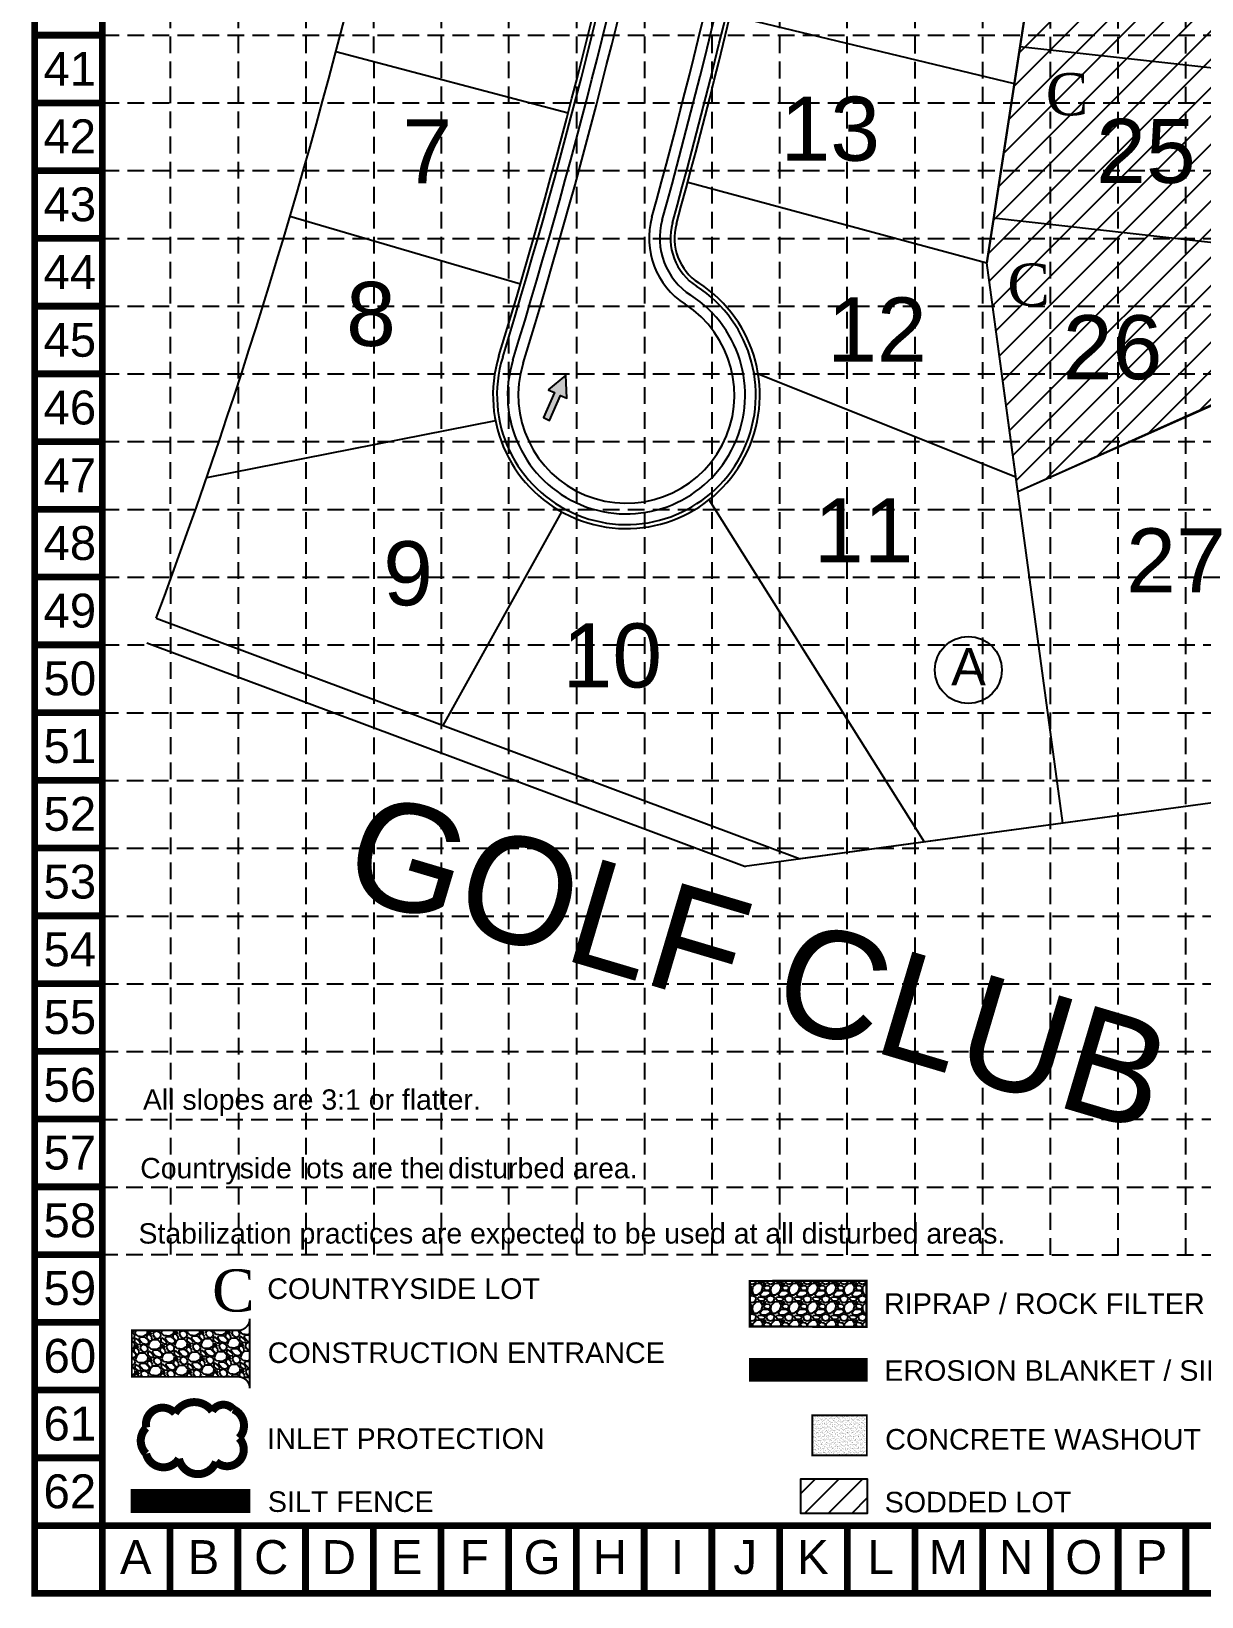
# Model space of a CAD drawing. Header units: feet. Extents: x 2390244 to 2391262, y 7083288 to 7084914.
# Drawn here: x 2390244 to 2390683, y 7083288 to 7083874 of the extents above; entities that cross this region are included whole.
import ezdxf
from ezdxf.enums import TextEntityAlignment as Align

# ---------------------------------------------------------------- set-up
doc = ezdxf.new("R2010")
doc.units = ezdxf.units.FT
doc.header["$LTSCALE"] = 25
doc.header["$MEASUREMENT"] = 0
for name, pattern in [('ACAD_ISO02W100', [15, 12, -3]), ('HIDDEN', [0.375, 0.25, -0.125]), ('HIDDEN2', [0.1875, 0.125, -0.0625])]:
    doc.linetypes.add(name, pattern=pattern)
doc.layers.get('0').update_dxf_attribs({"linetype": 'CONTINUOUS'})
for name, color, linetype in [('ARROWS', 252, 'CONTINUOUS'), ('BASE', 7, 'CONTINUOUS'), ('CF-ST-FTCB', 240, 'CONTINUOUS'), ('CF-ST-PRBC', 50, 'CONTINUOUS'), ('CONCRETE WASHOUT', 30, 'CONTINUOUS'), ('GRID', 254, 'HIDDEN'), ('LEGEND', 7, 'CONTINUOUS'), ('LOGO', 7, 'CONTINUOUS'), ('RW-EX-LOT', 253, 'CONTINUOUS'), ('RW-FT-ROW', 253, 'HIDDEN2'), ('RW-GL-SUBD', 253, 'CONTINUOUS'), ('RW-GL-TRACT', 253, 'CONTINUOUS'), ('RW-PR-LOT', 253, 'CONTINUOUS'), ('RW-PR-ROW', 253, 'CONTINUOUS'), ('SODDED LOT', 2, 'CONTINUOUS')]:
    doc.layers.add(name, color=color, linetype=linetype)
doc.styles.add('COUNTRYSIDE', font='TIMES.TTF')
doc.styles.add("L200'", font='ARIAL.TTF', dxfattribs={"height": 0.001968503937008})
doc.styles.get("Standard").update_dxf_attribs({"font": 'ARIAL.TTF'})

# ---------------------------------------------------------------- blocks, each defined once
blk = doc.blocks.new('washout')
at = {"layer": 'BASE'}
h = blk.add_hatch(dxfattribs=at)
h.set_pattern_fill('AR-SAND', color=30, scale=1.29438, style=0)
h.set_pattern_definition([(37.50000000000001, (1095.310110482622, -97.07849999999996), (-0.0815373428699146, 2.494042150135252), [0, -1.9674576, 0, -2.200446, 0, -2.1033675]), (7.499999999999999, (1095.310110482622, -97.07849999999996), (2.29076357176444, 3.652929423912071), [0, -1.0613916, 0, -1.7733006, 0, -0.6795494999999999]), (327.5, (1093.718023082621, -97.07849999999996), (4.0308829430139, 0.007324965717175819), [0, -0.6471899999999999, 0, -2.329884, 0, -3.041793]), (317.5, (1093.718023082621, -97.07849999999996), (3.891070154426286, 1.136045697739593), [0, -0.323595, 0, -1.5273684, 0, -1.747413])])
h.paths.add_polyline_path([(44.3144205259029, 0), (44.3144205259029, 32.35950000000003), (0, 32.35950000000003), (0, 0)])
at = {"layer": 'BASE', "color": 30, "linetype": 'ACAD_ISO02W100', "const_width": 1.617975}
blk.add_lwpolyline([(0, 0), (44.3144205259029, 0), (44.3144205259029, 32.35950000000003), (0, 32.35950000000003)], close=True, dxfattribs=at)
blk = doc.blocks.new('arrow')
blk.add_lwpolyline([(-67.00679329302966, -25.35842018353742), (-59.3270347441985, -25.41938721699262), (-59.57091179542658, -56.1384215279777), (-51.89114823905948, -56.19938584448118), (-51.64727869913713, -25.48035696739953), (-43.96752265407486, -25.54132400085473), (-55.30425519266737, -2.410587189246144), (-67.00678578172392, -25.35840795725562)], close=True)
at = {"color": 254}
for points in [[(-43.96751955730906, -25.54132267721434), (-67.00679354271597, -25.35841771446121), (-55.30425158724847, -2.410596210431322), (-67.00679354271597, -25.35841771446121)], [(-59.57090883123692, -56.13841801592571), (-51.89115083610795, -56.19938633684342), (-59.32703554756517, -25.41938603537892), (-51.64727755243712, -25.48035435629663)]]:
    blk.add_solid(points, dxfattribs=at)

msp = doc.modelspace()

# ---------------------------------------------------------------- hatches: boundary and pattern name
at = {"layer": 'CONCRETE WASHOUT'}
h = msp.add_hatch(dxfattribs=at)
h.set_pattern_fill('CLAY', color=256, scale=125, style=0)
h.set_pattern_definition([(0, (0, 0), (0, 23.4375), []), (0, (0, 3.90625), (0, 23.4375), []), (0, (0, 7.8125), (0, 23.4375), []), (0, (0, 15.625), (0, 23.4375), [23.4375, -15.625])])
edge = h.paths.add_edge_path()
edge.add_line((2390536.962649217, 7083340.680704114), (2390557.360081111, 7083340.680704114))
edge = h.paths.add_edge_path()
edge.add_line((2390557.360081111, 7083340.680704114), (2390557.360081111, 7083355.575419246))
edge = h.paths.add_edge_path()
edge.add_line((2390557.360081111, 7083355.575419246), (2390536.962649217, 7083355.575419246))
edge = h.paths.add_edge_path()
edge.add_line((2390536.962649217, 7083355.575419246), (2390536.962649217, 7083340.680704114))
at = {"layer": 'LEGEND', "linetype": 'ACAD_ISO02W100'}
h = msp.add_hatch(dxfattribs=at)
h.set_pattern_fill('GRAVEL', color=240, scale=6.88356589839116, style=0)
h.set_pattern_definition([(228.0128, (2390023.679268563, 7083041.245171608), (-55.06851501807346, -61.9521023205623), [0.9260874217059524, -91.68281995447092]), (184.9697, (2390023.05974762, 7083040.556815021), (82.60279801888484, 6.883506059601343), [1.58919509182977, -157.3302659061859]), (132.5103999999999, (2390021.476527459, 7083040.419143696), (68.83559509304024, -75.71928458946671), [1.1205619254673, -110.9357682925807]), (267.2737, (2390018.791936774, 7083038.698252191), (6.88353848615385, 137.6713199982924), [1.44718712734596, -143.2714980729864]), (292.8337, (2390018.723101113, 7083037.252703335), (-34.41789767668509, 82.60276608092974), [1.419081527782831, -140.4892639903454]), (357.2737, (2390019.273786374, 7083035.944825845), (-137.6713199982925, 6.883538486153853), [1.44718712734596, -143.2714980729865]), (37.69419999999998, (2390020.71933521, 7083035.875990201), (-89.48640724313044, -68.83559293720178), [1.913830943163795, -189.4691119347659]), (72.2553, (2390022.233719708, 7083037.046196407), (48.18503537453002, 151.438423822092), [1.8068534455369, -178.8785530602461]), (121.4296, (2390022.784404969, 7083038.767087834), (-55.06858386762489, 89.48632251245455), [1.452088226265616, -143.7568927223116]), (175.2364, (2390022.02721272, 7083040.006129721), (75.71923139635597, -6.88350761290696), [1.657782942441325, -81.23132976179537]), (222.3973999999999, (2390020.375156916, 7083040.143801045), (-82.60284138229092, -75.7191703783251), [2.143872831922129, -212.2435686823066]), (138.8141, (2390025.606666998, 7083038.629416548), (-48.18498157326943, 41.30137689656475), [0.7317299385648789, -72.44157367838844]), (171.4692, (2390025.055981717, 7083039.111266166), (89.48634487249697, -13.76718624606247), [1.392111716592922, -137.8193903538621]), (225, (2390023.679268563, 7083039.317773134), (-7.642293351918416e-16, -6.88356802850341), [0.9734807729163765, -8.761347606945087]), (203.1985999999999, (2390023.197418944, 7083040.143801045), (34.41782763798485, 13.76714091933026), [0.5242386116896741, -51.89943670099847]), (291.8014, (2390022.715569326, 7083039.937294078), (-6.883565282316477, 20.65069957446109), [0.741380697954423, -36.3277574532552]), (30.9638, (2390022.990911957, 7083039.24893749), (20.65068408146259, 13.76714889239861), [1.204135299039657, -38.93360704331573]), (161.5651, (2390024.023446857, 7083039.868458396), (13.76713478833161, -6.883554906869437), [0.8707091340533968, -20.89703986797922]), (16.38950000000001, (2390018.723101113, 7083039.937294078), (68.83567411682519, 20.65064751272505), [1.219767877194913, -120.7573296027618]), (70.3462, (2390019.893307317, 7083040.281472333), (-27.53423087853485, -75.71923958288886), [1.023317790020726, -101.3082478215091]), (293.1986, (2390024.023446857, 7083041.245171608), (-13.76714091933027, 34.41782763798484), [1.048470339813449, -51.37520497287468]), (343.6105, (2390024.436460812, 7083040.281472333), (-68.83567411682519, 20.65064751272507), [1.219767877194902, -120.7573296027606]), (339.444, (2390018.723101113, 7083035.669483194), (-34.41784218898511, 13.76710423788646), [1.176263740717081, -57.63695082940055]), (294.7751, (2390019.824471635, 7083035.256469258), (-34.41777572611019, 75.71924843675778), [0.9855751981998389, -97.57208917666813]), (66.80140000000002, (2390024.092282499, 7083034.361605664), (13.76714091933028, 34.41782763798484), [1.048470339813449, -51.37520497287466]), (17.35400000000001, (2390024.505296455, 7083035.325304939), (-89.4863705776712, -27.53422574950298), [1.153899035113208, -114.2356947157422]), (69.444, (2390020.71933521, 7083034.361605664), (-13.76710423788648, -34.41784218898509), [0.5881318703585411, -58.22508269975915]), (101.3098999999995, (2390023.679268563, 7083034.361605664), (-6.883549599219532, 27.53426877159596), [0.350993025158964, -34.74844027848948]), (165.9638, (2390023.6104329, 7083034.705783996), (20.65070145352983, -6.883552526109275), [1.419081527782829, -26.96258344570325]), (186.009, (2390022.233719708, 7083035.049962251), (68.83565726925688, 6.883561200232436), [1.315105264887632, -130.1952353675962]), (303.6901, (2390022.990911957, 7083038.629416548), (-6.883575084559348, 13.76712875267095), [0.9927616409977694, -23.82628626751238]), (353.1572, (2390023.541597219, 7083037.803388635), (117.0206159048794, -13.76718685102446), [1.733240591819504, -171.5905225967971]), (60.94540000000001, (2390025.262488705, 7083037.596881667), (-27.53426378079267, -48.18496393594887), [0.70870441063476, -70.16194315981822]), (90, (2390025.606666998, 7083038.216402612), (-6.88356589839116, 6.883565898391157), [0.4130139539034692, -6.470551944487687]), (120.2564, (2390022.096048402, 7083035.256469258), (27.53422839653403, -48.18497819377599), [0.9562925088680932, -94.67326125484078]), (48.01279999999997, (2390021.614198784, 7083036.082497168), (55.06851501807346, 61.9521023205623), [1.852174843411903, -90.75673253276483]), (0, (2390022.853240651, 7083037.459210343), (6.88356589839116, 6.883565898391157), [1.789727133581701, -5.093838764809457]), (325.3048, (2390024.642967761, 7083037.459210343), (-68.83561946527388, 48.1850205534489), [1.088388138458219, -107.750343104573]), (254.0546, (2390025.537831354, 7083036.839689437), (-6.8835651363555, -27.53426446538305), [1.00226096193755, -49.11085597059892]), (207.646, (2390025.262488705, 7083035.875990201), (-130.7877232078765, -68.8357120780199), [1.6318525497021, -161.5536708795779]), (175.4261, (2390023.816939868, 7083035.11879797), (-89.48636052226341, 6.883530111840881), [1.726391443750589, -170.9125670750291])])
h.paths.add_polyline_path([(2390513.467423387, 7083388.882540378), (2390557.273553322, 7083388.804698997), (2390557.273553322, 7083406.013613742), (2390513.467423387, 7083405.947560224)])
at = {"layer": 'LEGEND'}
h = msp.add_hatch(dxfattribs=at)
h.set_pattern_fill('GRAVEL', color=4, scale=6.958922830331441, angle=-43.93425516442545, style=0)
h.set_pattern_definition([(184.0785448355745, (2380554.973346173, 7079160.539712882), (-83.5459291487056, -6.475764923531123), [0.9362256419014698, -92.68650556239348]), (141.0354448355745, (2380554.039489855, 7079160.473124914), (64.96477555303115, -52.92859649094924), [1.60659259599296, -159.0526182908433]), (88.57614483557452, (2380552.790307349, 7079161.48341262), (-2.997945351301973, -103.4083783498447), [1.132829129703996, -112.1502230191521]), (223.3394448355745, (2380549.628789864, 7079162.113616594), (101.5778913182944, 95.39916965769653), [1.463030018003221, -144.8399439466276]), (248.8994448355745, (2380548.564727505, 7079161.109511363), (32.88298573410217, 84.27814931345452), [1.434616736086977, -142.02725172245]), (313.3394448355745, (2380548.048255314, 7079159.771084232), (-95.39916965769653, 101.5778913182943), [1.463030018003221, -144.8399439466276]), (353.7599448355745, (2380549.052360544, 7079158.707021873), (-113.4311177567965, 12.65459411385269), [1.93478235559422, -191.5433001075256]), (28.32104483557453, (2380550.975678335, 7079158.49672352), (141.3028419226249, 76.45186485582893), [1.82663373588804, -180.8368024832213]), (77.49534483557453, (2380552.583669939, 7079159.3633008), (22.67719290900079, 103.7744885491852), [1.467984771058408, -145.3306523900073]), (131.3021448355745, (2380552.901517639, 7079160.796464041), (50.2968304874906, -58.12293075852421), [1.675931303074381, -82.12059905603049]), (178.4631448355746, (2380551.795354469, 7079162.055489928), (-113.2480788959354, 2.814885145957995), [2.167342597661069, -214.567077223671]), (94.87984483557389, (2380554.541766651, 7079157.283459309), (-6.109683434928658, 63.86653111281225), [0.7397404557870609, -73.23461827444639]), (127.5349448355745, (2380554.478839628, 7079158.020521657), (55.49115884670314, -72.79102737511963), [1.407351676437739, -139.3281499956321]), (181.0657448355745, (2380553.621414659, 7079159.136528208), (-4.82832829726958, -5.011375338509795), [0.9841378255882943, -8.85726130706314]), (159.2643448355745, (2380553.850017715, 7079160.075875932), (34.71352759410883, -14.11887849842875), [0.5299776449123819, -52.46759895540936]), (247.8671448355745, (2380553.354371737, 7079160.263517611), (9.473608388401221, 19.86244910241209), [0.7494968655951875, -36.72545079800664]), (347.0295448355745, (2380553.071994028, 7079159.569247141), (24.69077704982631, -4.462210838965068), [1.217317411787048, -39.35982758357972]), (117.6308448355745, (2380554.25824951, 7079159.296021782), (5.194430660012327, -14.66802149035222), [0.8802411077314495, -21.12580746232328]), (332.4552448355745, (2380550.447774968, 7079163.063947171), (64.5986941045838, -33.2491938167313), [1.233121125534732, -122.0793045794658]), (26.4119448355745, (2380551.541124824, 7079162.493700287), (-73.15707647982782, -35.81183810216752), [1.034520426879902, -102.4173065345026]), (249.2643448355745, (2380555.223914856, 7079160.298296511), (14.11887849842875, 34.71352759410881), [1.059948330901932, -51.93762826941975]), (299.6762448355745, (2380554.848631538, 7079159.307004597), (-35.62880368445293, 63.31736347554962), [1.233121125534731, -122.0793045794658]), (295.5097448355746, (2380547.454212341, 7079159.956895409), (-15.40024390670586, 34.16437043386109), [1.189140733247036, -58.26792376479607]), (250.8408448355745, (2380547.966332539, 7079158.883680699), (28.0547815602804, 79.2667251161822), [0.9963646530011943, -98.64024678449766]), (22.86714483557454, (2380550.445701799, 7079155.238639484), (34.16438693220558, 15.40020758388955), [1.059948330901934, -51.93762826941985]), (333.4197448355745, (2380551.422349977, 7079155.650532203), (-84.46115002684554, 42.722790590048), [1.16653119297129, -115.4862749526303]), (25.50974483557452, (2380547.990128647, 7079157.604519609), (-34.16437043386111, -15.40024390670584), [0.5945703666235184, -58.86249413141963]), (57.37564483557449, (2380550.145019369, 7079155.528339081), (14.30194892299034, 24.87381429114351), [0.3548354751186, -35.12884425627517]), (122.0295448355745, (2380550.336321972, 7079155.827191068), (10.20580667594081, -19.49634709812011), [1.434616736086976, -27.2577527802667]), (142.0747448355744, (2380549.575463555, 7079157.043425076), (54.94206013687956, -43.27189646139022), [1.329502206734821, -131.6205305758309]), (259.7558448355745, (2380552.637444612, 7079159.118223544), (4.645270995612671, 14.85107860590259), [1.00362976843606, -24.08712140138826]), (309.2229448355745, (2380552.458955304, 7079158.130592514), (75.53665898895584, -92.10434024593582), [1.75221501514046, -173.4689872652239]), (17.01114483557456, (2380553.566948936, 7079156.773169594), (-53.84378476615798, -15.76631109751781), [0.7164628589196017, -70.93003180072547]), (46.06574483557452, (2380554.252067054, 7079156.982776898), (-0.1830469845965204, 9.839700590894335), [0.4175353698198864, -6.541387460511553]), (76.3221448355745, (2380549.620085896, 7079157.290332833), (-13.75282995287284, -54.39291134583208), [0.9667613952809652, -95.70968432542016]), (4.078544835574532, (2380549.848688933, 7079158.229680559), (83.5459291487056, 6.475764923531138), [1.872451283802939, -91.75027992049195]), (316.0657448355745, (2380551.716401589, 7079158.362856533), (9.839700590894342, 0.1830469845965215), [1.809319935886175, -5.149602894445266]), (281.3705448355745, (2380553.019358748, 7079157.107491571), (-16.31537991511684, 83.36289997211867), [1.100303124395025, -108.9299258080335]), (210.1203448355744, (2380553.236287941, 7079156.028785435), (-24.32468105708183, -15.21716951704733), [1.013233081941919, -49.64849060438233]), (163.7117448355745, (2380552.359867221, 7079155.520326141), (-143.4993862285635, 41.62441248449392), [1.649717040772513, -163.322258434469]), (131.4918448355745, (2380550.776362794, 7079155.983023643), (-60.31956033714579, 67.77959887106964), [1.745290886924295, -172.7836099145888])])
edge = h.paths.add_edge_path()
edge.add_line((2390326.112556985, 7083365.708961145), (2390326.112556985, 7083391.80770864))
edge.add_arc((2390321.762766622, 7083391.807708645), 4.349790362175554, 270.0390558654408, 359.9999999263953, ccw=False)
edge.add_line((2390321.765731672, 7083387.457919293), (2390281.902569049, 7083387.45430864))
edge.add_line((2390281.902569049, 7083387.45430864), (2390281.902569049, 7083370.042104655))
edge.add_line((2390281.902569049, 7083370.042104655), (2390321.759801559, 7083370.05875053))
edge.add_arc((2390321.762766602, 7083365.708961157), 4.349790383208643, -1.5947688325468334e-07, 90.03905577325088, ccw=False)
h = msp.add_hatch(dxfattribs=at)
h.set_pattern_fill('ANSI31', color=2, scale=50, style=0)
h.set_pattern_definition([(45, (0, 0), (-4.419417382415921, 4.419417382415922), [])])
h.paths.add_polyline_path([(2390532.488833452, 7083331.712682162), (2390532.488833452, 7083330.960695068), (2390532.488833452, 7083319.036328827), (2390557.653148562, 7083319.036328827), (2390557.653148562, 7083331.712682162)])
at = {"layer": 'SODDED LOT'}
h = msp.add_hatch(dxfattribs=at)
h.set_pattern_fill('ANSI31', color=256, scale=60, style=0)
h.set_pattern_definition([(45, (0, 0), (-5.303300858899106, 5.303300858899107), [])])
edge = h.paths.add_edge_path()
edge.add_line((2390613.945962115, 7083701.571893724), (2390602.288277019, 7083787.359724235))
edge.add_line((2390602.288277019, 7083787.359724235), (2390622.89920732, 7083921.542565666))
edge.add_line((2390622.89920732, 7083921.542565666), (2390649.590382417, 7084019.554201224))
edge.add_line((2390649.590382417, 7084019.554201224), (2390754.036054871, 7083970.872328605))
edge.add_line((2390754.036054871, 7083970.872328605), (2390749.101261348, 7083961.858367988))
edge.add_line((2390749.101261348, 7083961.858367988), (2390743.492783734, 7083950.536368177))
edge.add_line((2390743.492783734, 7083950.536368177), (2390740.849293804, 7083944.620966131))
edge.add_line((2390740.849293804, 7083944.620966131), (2390737.402844136, 7083936.679396087))
edge.add_line((2390737.402844136, 7083936.679396087), (2390733.509448419, 7083926.445879449))
edge.add_line((2390733.509448419, 7083926.445879449), (2390727.584721493, 7083908.431510625))
edge.add_line((2390727.584721493, 7083908.431510625), (2390723.035871747, 7083890.650366233))
edge.add_line((2390723.035871747, 7083890.650366233), (2390719.316162935, 7083870.376496182))
edge.add_line((2390719.316162935, 7083870.376496182), (2390710.082936742, 7083790.151345565))
edge.add_line((2390710.082936742, 7083790.151345565), (2390707.490431705, 7083765.879798538))
edge.add_line((2390707.490431705, 7083765.879798538), (2390707.230991141, 7083763.062051568))
edge.add_arc((2390742.399806456, 7083759.82392644), 35.31757388308667, 174.7393943116907, 205.2391029704846)
edge.add_line((2390710.453780341, 7083744.764628964), (2390613.945962115, 7083701.571893724))

# ---------------------------------------------------------------- linework, layer by layer
at = {"color": 7, "linetype": 'Continuous'}
msp.add_circle((2390595.396546394, 7083634.829213465), 12.54337472368608, dxfattribs=at)
at = {"layer": 'BASE', "const_width": 2.537650453612914}
for points in [[(2391260.573164832, 7083288.969690604), (2391260.573164832, 7084913.06598092), (2390245.51298339, 7084913.06598092), (2390245.51298339, 7083288.969690604)], [(2391235.196660302, 7083314.346195134), (2391235.196660302, 7084887.689476389), (2390270.889487921, 7084887.689476389), (2390270.889487921, 7083314.346195134)]]:
    msp.add_lwpolyline(points, close=True, dxfattribs=at)
for points in [[(2390270.889487921, 7083872.629294928), (2390245.51298339, 7083872.629294928)], [(2390270.889487921, 7083847.252790396), (2390245.51298339, 7083847.252790396)], [(2390270.889487921, 7083821.876285866), (2390245.51298339, 7083821.876285866)], [(2390270.889487921, 7083796.499781334), (2390245.51298339, 7083796.499781334)], [(2390270.889487921, 7083771.123276766), (2390245.51298339, 7083771.123276766)], [(2390270.889487921, 7083745.746772274), (2390245.51298339, 7083745.746772274)], [(2390270.889487921, 7083720.370267704), (2390245.51298339, 7083720.370267704)], [(2390270.889487921, 7083694.993763213), (2390245.51298339, 7083694.993763213)], [(2390270.889487921, 7083669.617258642), (2390245.51298339, 7083669.617258642)], [(2390270.889487921, 7083644.240754113), (2390245.51298339, 7083644.240754113)], [(2390270.889487921, 7083618.864249581), (2390245.51298339, 7083618.864249581)], [(2390270.889487921, 7083593.487745051), (2390245.51298339, 7083593.487745051)], [(2390270.889487921, 7083568.111240521), (2390245.51298339, 7083568.111240521)], [(2390270.889487921, 7083542.734735989), (2390245.51298339, 7083542.734735989)], [(2390270.889487921, 7083517.358231421), (2390245.51298339, 7083517.358231421)], [(2390270.889487921, 7083491.981726927), (2390245.51298339, 7083491.981726927)], [(2390270.889487921, 7083466.605222358), (2390245.51298339, 7083466.605222358)], [(2390270.889487921, 7083441.228717866), (2390245.51298339, 7083441.228717866)], [(2390270.889487921, 7083415.852213297), (2390245.51298339, 7083415.852213297)], [(2390270.889487921, 7083390.475708727), (2390245.51298339, 7083390.475708727)], [(2390270.889487921, 7083365.099204235), (2390245.51298339, 7083365.099204235)], [(2390270.889487921, 7083339.722699666), (2390245.51298339, 7083339.722699666)], [(2390270.889487921, 7083314.346195134), (2390245.51298339, 7083314.346195134)], [(2390270.889487921, 7083314.346195134), (2390270.889487921, 7083288.969690604)], [(2390296.265992451, 7083314.346195134), (2390296.265992451, 7083288.969690604)], [(2390321.642496982, 7083314.346195134), (2390321.642496982, 7083288.969690604)], [(2390347.019001532, 7083314.346195134), (2390347.019001532, 7083288.969690604)], [(2390372.395506063, 7083314.346195134), (2390372.395506063, 7083288.969690604)], [(2390397.772010613, 7083314.346195134), (2390397.772010613, 7083288.969690604)], [(2390423.148515144, 7083314.346195134), (2390423.148515144, 7083288.969690604)], [(2390448.525019694, 7083314.346195134), (2390448.525019694, 7083288.969690604)], [(2390473.901524224, 7083314.346195134), (2390473.901524224, 7083288.969690604)], [(2390499.278028755, 7083314.346195134), (2390499.278028755, 7083288.969690604)], [(2390524.654533286, 7083314.346195134), (2390499.278028755, 7083314.346195134)], [(2390524.654533286, 7083314.346195134), (2390524.654533286, 7083288.969690604)], [(2390550.031037836, 7083314.346195134), (2390550.031037836, 7083288.969690604)], [(2390575.407542367, 7083314.346195134), (2390575.407542367, 7083288.969690604)], [(2390600.784046898, 7083314.346195134), (2390600.784046898, 7083288.969690604)], [(2390626.160551429, 7083314.346195134), (2390626.160551429, 7083288.969690604)], [(2390651.537055959, 7083314.346195134), (2390651.537055959, 7083288.969690604)], [(2390676.913560509, 7083314.346195134), (2390676.913560509, 7083288.969690604)]]:
    msp.add_lwpolyline(points, dxfattribs=at)
at = {"layer": 'CF-ST-FTCB', "color": 7}
for centre, radius, start, end in [((2388211.391933731, 7084431.118842257), 2311.5, 342.9157805555556, 355.2387448220485), ((2388211.391933731, 7084431.118842257), 2315.5, 342.9157805555556, 355.2791521983003), ((2388211.391933731, 7084431.118842257), 2354.5, 344.5375861111112, 355.3877005529226), ((2388211.391933731, 7084431.118842257), 2358.5, 344.5375861111112, 355.3473067238228), ((2390505.249168984, 7083796.596199417), 25.5, 164.5375888888889, 237.1268472222222), ((2390505.249168984, 7083796.596199417), 21.5, 164.5375888888889, 237.1268472222222), ((2390467.2545, 7083737.805000001), 48.5, 162.9158388888889, 57.12684722222229), ((2390467.2545, 7083737.805000001), 44.5, 162.9158388888889, 57.12684722222229)]:
    msp.add_arc(centre, radius, start, end, dxfattribs=at)
at = {"layer": 'CF-ST-PRBC', "color": 7}
for centre, radius, start, end in [((2388211.391933731, 7084431.118842257), 2319.5, 342.9157805555556, 355.1489750000001), ((2388211.391933731, 7084431.118842257), 2350.5, 344.5375861111112, 355.2576694444444), ((2390505.249168984, 7083796.596199417), 29.5, 164.5375888888889, 237.1268472222222), ((2390467.2545, 7083737.805000001), 40.5, 162.9158388888889, 57.12684722222229)]:
    msp.add_arc(centre, radius, start, end, dxfattribs=at)
at = {"layer": 'GRID', "color": 252, "linetype": 'HIDDEN'}
for p, q in [((2390296.497641292, 7083415.855784047), (2390296.360306933, 7084886.736025313)), ((2390321.98179338, 7083415.851777387), (2390321.666275588, 7084886.724597376)), ((2390347.282348735, 7083415.847799638), (2390347.048508448, 7084886.657725007)), ((2390372.794025497, 7083415.843788659), (2390372.392070052, 7084886.618455458)), ((2390397.939209363, 7083415.839835315), (2390397.832058514, 7084886.814717234)), ((2390423.159333532, 7083415.835870175), (2390423.238892724, 7084886.76755368)), ((2390448.727127981, 7083415.831850404), (2390448.590567559, 7084886.674024028)), ((2390474.193793062, 7083415.827846519), (2390473.934568871, 7084886.695719478)), ((2390499.368570067, 7083415.82388851), (2390499.374264201, 7084886.680423321)), ((2390524.81496029, 7083415.819887784), (2390524.787819289, 7084886.674439505)), ((2390550.034532061, 7083415.81592272), (2390550.085182707, 7084886.671249419)), ((2390575.418209302, 7083415.811931866), (2390575.572834977, 7084886.637624579)), ((2390600.784046898, 7083415.807943825), (2390600.784046898, 7084887.689476389)), ((2390626.160551429, 7083415.803954125), (2390626.160551429, 7084887.689476389)), ((2390651.537055959, 7083415.799964426), (2390651.537055959, 7084887.689476389)), ((2390676.913560509, 7083415.79597469), (2390676.913560509, 7084887.689476389)), ((2390270.889487921, 7083872.629294928), (2391235.196660302, 7083872.629294928)), ((2390270.889487921, 7083847.252790396), (2391235.196660302, 7083847.252790396)), ((2390270.889487921, 7083821.876285866), (2391235.196660302, 7083821.876285866)), ((2390270.889487921, 7083796.499781334), (2391235.196660302, 7083796.499781334)), ((2390270.889487921, 7083771.123276766), (2391235.196660302, 7083771.123276766)), ((2390270.889487921, 7083745.746772274), (2391235.196660302, 7083745.746772274)), ((2390270.889487921, 7083720.370267704), (2391235.196660302, 7083720.370267704)), ((2390270.889487921, 7083694.993763213), (2391235.196660302, 7083694.993763213)), ((2390270.889487921, 7083669.617258642), (2391235.196660302, 7083669.617258642)), ((2390270.889487921, 7083644.240754113), (2391235.196660302, 7083644.240754113)), ((2390270.6485634, 7083618.779405409), (2391234.955735781, 7083618.779405409)), ((2390270.6485634, 7083593.40290088), (2391234.955735781, 7083593.40290088)), ((2390270.6485634, 7083568.02639631), (2391234.955735781, 7083568.02639631)), ((2390270.6485634, 7083542.649891819), (2391234.955735781, 7083542.649891819)), ((2390270.6485634, 7083517.273387248), (2391234.955735781, 7083517.273387248)), ((2390270.516407982, 7083491.916789228), (2391234.148843103, 7083491.862598018)), ((2390270.336608552, 7083466.468698851), (2391234.150894972, 7083466.639836565)), ((2390270.421317327, 7083441.148770567), (2391234.244610428, 7083441.080989215)), ((2390270.421684827, 7083415.859883736), (2391234.211163044, 7083415.708355872))]:
    msp.add_line(p, q, dxfattribs=at)
at = {"layer": 'LEGEND', "color": 240, "linetype": 'ACAD_ISO02W100', "const_width": 0.860445737298895}
msp.add_lwpolyline([(2390513.467423387, 7083388.882540378), (2390557.273553322, 7083388.804698997), (2390557.273553322, 7083406.013613742), (2390513.467423387, 7083405.947560224)], close=True, dxfattribs=at)
at = {"layer": 'LEGEND', "color": 4, "const_width": 0.6958922830331441}
msp.add_lwpolyline([(2390326.112556985, 7083365.708961145), (2390326.112556985, 7083391.80770864, -0.4140139244211871), (2390321.765731672, 7083387.457919293), (2390281.902569049, 7083387.45430864), (2390281.902569049, 7083370.042104655), (2390321.759801559, 7083370.05875053, -0.4144132285109485)], format="xyb", close=True, dxfattribs=at)
at = {"layer": 'LEGEND', "color": 84, "const_width": 8.945504741249067}
msp.add_lwpolyline([(2390513.238732911, 7083372.690893623), (2390557.70969026, 7083372.691609233)], dxfattribs=at)
at = {"layer": 'LEGEND', "color": 170, "ltscale": 100, "const_width": 3}
msp.add_lwpolyline([(2390298.10141994, 7083356.42946026, 0.5205670505517462), (2390298.10141994, 7083356.42946026, 0.7651954600696135), (2390287.335621374, 7083351.009834925, 0.4178788784126488), (2390287.268931494, 7083341.258654856, 0.6649002420699669), (2390299.571742224, 7083339.380563327, 0.744833174426672), (2390313.447631241, 7083338.215553585, 0.9756416855879776), (2390322.09165224, 7083347.144726745, 0.5205670505517462), (2390319.939276957, 7083357.901597816, 0.5205670505517462), (2390312.047231024, 7083357.184472242, 0.5402640007904789), (2390298.10141994, 7083356.42946026)], format="xyb", close=True, dxfattribs=at)
at = {"layer": 'LEGEND', "color": 2}
msp.add_lwpolyline([(2390532.488833452, 7083330.96069507), (2390532.488833452, 7083319.03632883), (2390557.653148562, 7083319.03632883), (2390557.653148562, 7083331.712682162), (2390532.488833452, 7083331.712682162)], close=True, dxfattribs=at)
at = {"layer": 'LEGEND', "color": 200, "const_width": 8.945504741249067}
msp.add_lwpolyline([(2390281.500435646, 7083323.517877672), (2390326.387111529, 7083323.517877672)], dxfattribs=at)
at = {"layer": 'RW-EX-LOT', "color": 7}
msp.add_line((2390828.7384, 7083604.302800001), (2390511.4688, 7083561.198600001), dxfattribs=at)
at = {"layer": 'RW-FT-ROW', "color": 7}
msp.add_line((2390512.0425, 7083561.276500001), (2390511.4688, 7083561.198600001), dxfattribs=at)
at = {"layer": 'RW-GL-SUBD', "color": 7}
for p in [(2390291.0171, 7083654.228200001), (2390828.7384, 7083604.302800001)]:
    msp.add_line(p, (2390532.4235, 7083564.045500001), dxfattribs=at)
msp.add_arc((2388211.391933731, 7084431.118842257), 2220, 339.5156972222222, 354.1295555555556, dxfattribs=at)
at = {"layer": 'RW-GL-TRACT', "color": 7}
for p, q in [((2390511.4688, 7083561.198600001), (2390287.49652747, 7083644.868426767)), ((2390828.738396319, 7083604.302794875), (2390511.4688, 7083561.198600001))]:
    msp.add_line(p, q, dxfattribs=at)
at = {"layer": 'RW-PR-LOT', "color": 7}
for p, q in [((2390622.9145, 7083921.456300001), (2390602.288269148, 7083787.359565679)), ((2390506.1691, 7083880.121600001), (2390612.624856919, 7083854.560532937)), ((2390708.1936, 7083857.865100001), (2390614.73979854, 7083868.310343392)), ((2390445.389913401, 7083843.451396476), (2390358.3501, 7083866.347800001)), ((2390490.2316446, 7083817.531387992), (2390602.288269148, 7083787.359565679)), ((2390427.522229787, 7083779.30099124), (2390341.1787, 7083804.696700001)), ((2390700.9736, 7083793.2673), (2390604.849521488, 7083804.010963458)), ((2390630.817795277, 7083577.413334756), (2390602.288269148, 7083787.359565678)), ((2390516.608369727, 7083745.817212115), (2390613.185175028, 7083707.170209995)), ((2390701.9483, 7083740.574200001), (2390613.945938832, 7083701.571817212)), ((2390418.1972, 7083728.141400001), (2390309.9099, 7083706.8106)), ((2390578.929525238, 7083570.363802972), (2390498.291794476, 7083698.604408786)), ((2390442.9762, 7083694.095000001), (2390398.524892418, 7083614.066286351))]:
    msp.add_line(p, q, dxfattribs=at)
at = {"layer": 'RW-PR-ROW', "color": 7}
for centre, radius, start, end in [((2388211.386317715, 7084431.120114311), 2360.005751885004, 344.5375940668155, 355.3374870865565), ((2388211.391933731, 7084431.118842257), 2310, 342.9157805555556, 355.1567388888889), ((2390505.249168984, 7083796.596199417), 20, 164.5375888888889, 237.1268472222222), ((2390467.2545, 7083737.805000001), 50, 162.9158388888889, 57.12684722222229)]:
    msp.add_arc(centre, radius, start, end, dxfattribs=at)
at = {"layer": 'SODDED LOT'}
msp.add_lwpolyline([(2390613.945962115, 7083701.571893724), (2390602.288277019, 7083787.359724235), (2390622.89920732, 7083921.542565666), (2390649.590382417, 7084019.554201224), (2390754.036054871, 7083970.872328605), (2390749.101261348, 7083961.858367988), (2390743.492783734, 7083950.536368177), (2390740.849293804, 7083944.620966131), (2390737.402844136, 7083936.679396087), (2390733.509448419, 7083926.445879449), (2390727.584721493, 7083908.431510625), (2390723.035871747, 7083890.650366233), (2390719.316162935, 7083870.376496182), (2390710.082936742, 7083790.151345565), (2390707.490431705, 7083765.879798538), (2390707.230991141, 7083763.062051568, 0.1338713197277656), (2390710.453780341, 7083744.764628964)], format="xyb", close=True, dxfattribs=at)

# ---------------------------------------------------------------- block references
at = {"layer": 'ARROWS', "xscale": 0.3333333326305249, "yscale": 0.333333332002388, "zscale": 0.3333333333333333, "rotation": 336.7049746083331}
msp.add_blockref('arrow', (2390461.767476288, 7083738.69234441), dxfattribs=at)
at = {"layer": 'LEGEND', "xscale": 0.4602888100780547, "yscale": 0.4602887909859419, "zscale": 0.4602888003498865}
msp.add_blockref('washout', (2390536.962649217, 7083340.680704114), dxfattribs=at)

# ---------------------------------------------------------------- texts
at = {"color": 7}
for s, p in [('13', (2390543.661060662, 7083837.587821491)), ('7', (2390392.6022, 7083829.130500001)), ('25', (2390661.958789099, 7083829.272464472)), ('8', (2390371.536509549, 7083768.208306956)), ('12', (2390561.16674455, 7083762.5563067)), ('26', (2390649.457008534, 7083755.733285963)), ('11', (2390556.206980096, 7083687.173702144)), ('27', (2390673.210621993, 7083676.045327276)), ('9', (2390385.459483541, 7083671.05438574)), ('10', (2390461.978227482, 7083640.284156267))]:
    msp.add_text(s, height=24, dxfattribs=at).set_placement(p, align=Align.MIDDLE)
for s, height, rotation, p in [('A', 14, 359.6398972229749, (2390588.946794544, 7083629.098302908)), ('GOLF CLUB', 40, 343.4462611404608, (2390359.24862195, 7083551.521758897))]:
    msp.add_text(s, height=height, rotation=rotation, dxfattribs=at).set_placement(p)
at = {"layer": 'BASE'}
for s, p in [('41', (2390258.687228834, 7083860.018896879)), ('42', (2390258.657297458, 7083834.750104926)), ('43', (2390258.68724653, 7083809.265892598)), ('44', (2390258.687264245, 7083783.889386372)), ('45', (2390258.687264245, 7083758.512888241)), ('46', (2390258.687264245, 7083733.136398051)), ('47', (2390258.687281959, 7083707.759883882)), ('48', (2390258.687299674, 7083682.383377733)), ('49', (2390258.692612931, 7083657.069279173)), ('50', (2390258.692612931, 7083631.692789022)), ('51', (2390258.692630646, 7083606.316274852)), ('52', (2390258.692648341, 7083580.939768664)), ('53', (2390258.692648341, 7083555.563270494)), ('54', (2390258.692648341, 7083530.186780343)), ('55', (2390258.692666056, 7083504.810266175)), ('56', (2390258.69268377, 7083479.433759986)), ('57', (2390258.692595216, 7083454.057221761)), ('58', (2390258.692595216, 7083428.680731649)), ('59', (2390258.692612931, 7083403.304217481)), ('60', (2390258.692630646, 7083377.927711292)), ('61', (2390258.692630646, 7083352.551213121)), ('62', (2390258.692630646, 7083327.174722932)), ('A', (2390283.386873359, 7083302.538697099)), ('B', (2390308.763377909, 7083302.538697099)), ('C', (2390334.13988244, 7083302.538697099)), ('D', (2390359.51638697, 7083302.538697099)), ('E', (2390384.892891501, 7083302.538697099)), ('F', (2390410.269396051, 7083302.538697099)), ('G', (2390435.645900582, 7083302.538697099)), ('H', (2390461.022405113, 7083302.538697099)), ('I', (2390486.398909643, 7083302.538697099)), ('J', (2390511.775414174, 7083302.538697099)), ('K', (2390537.151918744, 7083302.538697099)), ('L', (2390562.528423274, 7083302.538697099)), ('M', (2390587.904927805, 7083302.538697099)), ('N', (2390613.281432336, 7083302.538697099)), ('O', (2390638.657936886, 7083302.538697099)), ('P', (2390664.034441417, 7083302.538697099))]:
    msp.add_text(s, height=12.68825226806457, dxfattribs=at).set_placement(p, align=Align.MIDDLE_CENTER)
at = {"layer": 'BASE', "color": 7, "style": "L200'"}
for s, p in [('All slopes are 3:1 or flatter.', (2390286.09604386, 7083470.108885934)), ('Countryside lots are the disturbed area.', (2390285.077859799, 7083444.429393399)), ('Stabilization practices are expected to be used at all disturbed areas.', (2390284.426244754, 7083419.968657259))]:
    msp.add_text(s, height=7.619991120498155, dxfattribs=at).set_placement(p)
at = {"layer": 'LEGEND', "style": "L200'"}
for s, p in [('COUNTRYSIDE LOT', (2390332.67281794, 7083399.232702119)), ('RIPRAP / ROCK FILTER', (2390563.801056638, 7083393.630785627)), ('CONSTRUCTION ENTRANCE', (2390332.83128377, 7083375.233245214)), ('EROSION BLANKET / SILT FENCE', (2390563.853220085, 7083368.560550414)), ('INLET PROTECTION', (2390332.637574714, 7083343.062534933)), ('CONCRETE WASHOUT', (2390564.235867897, 7083342.808318963)), ('SILT FENCE', (2390332.878099216, 7083319.454499759)), ('SODDED LOT', (2390564.03412894, 7083319.280086155))]:
    msp.add_text(s, height=7.702868211634113, dxfattribs=at).set_placement(p)
at = {"layer": 'LOGO', "color": 5, "style": 'COUNTRYSIDE'}
for p in [(2390624.404414133, 7083842.623606945), (2390610.016940885, 7083771.280633021), (2390312.005154482, 7083394.543768232)]:
    msp.add_text('C', height=15.80169723323701, rotation=359.9039901423089, dxfattribs=at).set_placement(p)

doc.saveas('drawing.dxf')
